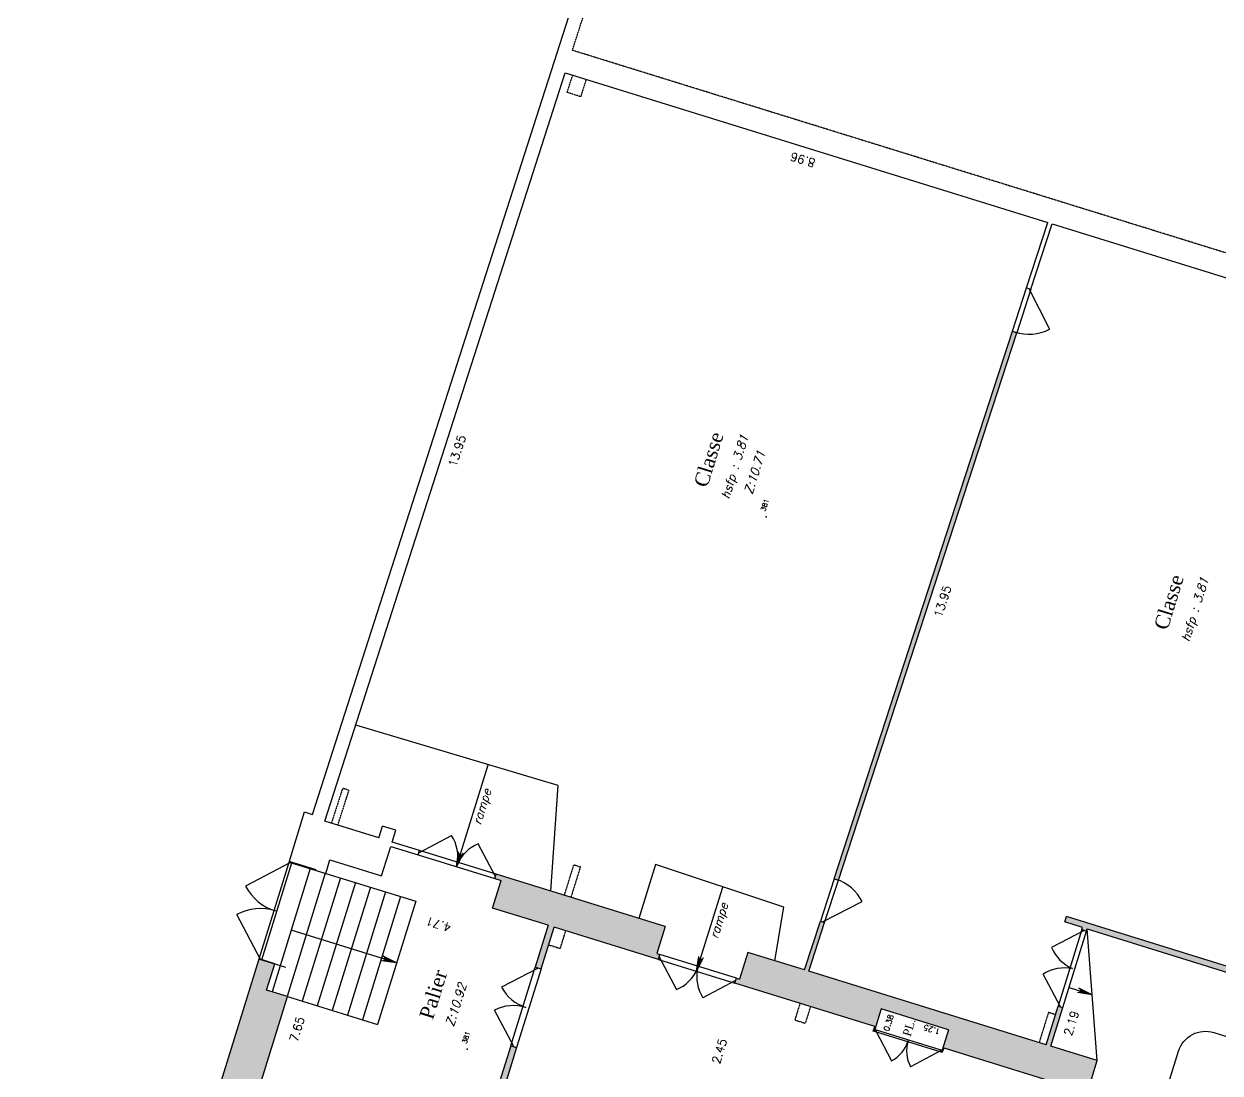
# Model space of a CAD drawing. Header units: metres. Extents: x -1642643 to 2228512, y -1236052 to 2422133.
# Drawn here: x 507018 to 528247, y -27614 to -8992 of the extents above; entities that cross this region are included whole.
import ezdxf
from ezdxf.enums import TextEntityAlignment as Align

# ---------------------------------------------------------------- set-up
doc = ezdxf.new("R2010")
doc.units = ezdxf.units.M
doc.header["$PDSIZE"] = 0.01
doc.linetypes.add('TIRET-COURT', pattern=[0.25, 0.15, -0.1])
for name, color, linetype in [('ALTIMETRIE', 10, 'Continuous'), ('APPLAT-GRIS', 253, 'Continuous'), ('BATI-SYMBOLE', 7, 'Continuous'), ('COTATION-PLANI', 4, 'Continuous'), ('ESCALIER', 100, 'Continuous'), ('HAUTEUR_1.80', 100, 'TIRET-COURT'), ('MUR', 130, 'Continuous'), ('PORTE', 213, 'Continuous'), ('TEXTES-PIECES', 23, 'Continuous'), ('Z-COD', 5, 'Continuous'), ('Z-MAT', 8, 'Continuous')]:
    doc.layers.add(name, color=color, linetype=linetype)
doc.layers.add('Seuils', color=7, linetype='Continuous', plot=False)
doc.styles.add('Alt', font='simplex.shx', dxfattribs={"oblique": 14.4, "height": 0.075})
doc.styles.add('Simplex 1.5', font='simplex.shx', dxfattribs={"height": 0.075})
doc.styles.add('Times 3.0', font='times.ttf', dxfattribs={"height": 0.15})

# ---------------------------------------------------------------- blocks, each defined once
blk = doc.blocks.new('d031-entrée-porte')
for p, q in [((0, 0), (0, 0.5)), ((1, 0), (1, 0.5))]:
    blk.add_line(p, q)
blk = doc.blocks.new('A$C13615F85')
at = {"layer": 'BATI-SYMBOLE', "xscale": 1.816176001538236, "yscale": -1.000000000000263, "rotation": 0.01283842417774209}
blk.add_blockref('d031-entrée-porte', (14.089, 0.007), dxfattribs=at)
blk = doc.blocks.new('ZPOINT')
at = {"color": 0}
blk.add_point((0, 0), dxfattribs=at)
at = {"layer": 'ALTIMETRIE', "style": 'Alt', "oblique": 14.4}
blk.add_attdef('ALT', text='', height=0.075, dxfattribs=at).set_placement((0.05, -0.075), align=Align.TOP_LEFT)
at = {"layer": 'Z-COD', "style": 'Simplex 1.5'}
blk.add_attdef('COD', text='', height=0.075, dxfattribs=at).set_placement((-0.05, -0.025), align=Align.MIDDLE_RIGHT)
at = {"layer": 'Z-MAT', "style": 'Simplex 1.5'}
blk.add_attdef('MAT', (0.05, 0.025), '', height=0.075, dxfattribs=at)

msp = doc.modelspace()

# ---------------------------------------------------------------- hatches: boundary and pattern name
at = {"layer": 'APPLAT-GRIS'}
for points in [[(521397.19336, -24164.57681), (521473.25774, -24189.36009), (524639.19413, -14472.52749), (524563.12976, -14447.74421)], [(529988.88354, -26222.07468), (525518.79018, -24836.19396), (525489.17735, -24931.70878), (525804.37624, -25029.43114), (525792.5311, -25067.63706), (525878.49444, -25094.28861), (525890.33957, -25056.08269), (536568.89593, -28366.79773), (536598.50877, -28271.28292), (535996.65345, -28085.08323), (536011.45987, -28037.32583), (535925.49653, -28010.67427), (535910.69012, -28058.43168), (530074.63878, -26249.3884), (533003.17054, -17054.85605), (532917.41531, -17027.54233)], [(515397.20229, -24085.22229), (515373.51202, -24161.63414), (515488.1298, -24197.16955), (515337.10433, -24684.2951), (516320.90693, -24989.30731), (516089.92681, -25734.32287), (516194.99311, -25766.89699), (516425.97323, -25021.88143), (518278.96065, -25596.37045), (518305.6122, -25510.40711), (518248.30331, -25492.63941), (518396.36749, -25015.06534)], [(519867.29565, -25471.10301), (519719.23147, -25948.67708), (519661.92258, -25930.90938), (519635.27102, -26016.87272), (522132.98345, -26791.24837), (522230.7058, -26476.04948), (523424.641, -26846.20993), (523326.91864, -27161.40882), (525891.49143, -27956.51346), (526066.20716, -27392.97605), (525244.77975, -27138.30566), (525457.99217, -26450.59899), (525372.02883, -26423.94744), (525158.81642, -27111.65411), (520946.61306, -25805.72805), (521228.52286, -24940.49579), (521152.45848, -24915.71251), (520870.19335, -25782.03535)], [(510187.8426, -31128.48657), (511698.09723, -26257.23098), (511325.58945, -26141.74092), (511470.35969, -25674.79127), (511190.56574, -25588.04564), (507018.44982, -39045.01019), (508616.34823, -39540.41295), (508684.45775, -39320.72887), (508655.8033, -39311.84502), (508670.60972, -39264.08761), (508720.57467, -38934.08231), (507784.52948, -38643.87651), (508139.88351, -37497.69873), (509448.43648, -37903.39458), (509544.6782, -37592.97143), (509477.81783, -37572.24245), (509402.3051, -37815.80523), (508189.26694, -37439.72221), (508455.78247, -36580.08887), (509668.82062, -36956.17189), (509655.49484, -36999.15355), (509722.35521, -37019.88254), (509826.00014, -36685.58069), (509759.13977, -36664.8517), (509692.51089, -36879.76003), (508479.47273, -36503.67702), (508745.98826, -35644.04368), (509959.02641, -36020.1267), (509936.81678, -36091.76281), (510003.67716, -36112.49179), (510025.88678, -36040.85568), (510981.03494, -36336.98404), (510379.89437, -38275.93479), (510446.75474, -38296.66378), (511053.81787, -36338.61006), (511588.70084, -36504.44194), (511798.95197, -35826.28675), (511732.0916, -35805.55777), (511542.56945, -36416.85259), (508791.74277, -35564.00291), (509381.0382, -33663.25809), (512131.86489, -34516.10776), (511939.38145, -35136.95406), (512006.24183, -35157.68304), (512616.26624, -33190.07785), (512549.40587, -33169.34886), (512152.59387, -34449.24739), (509401.76719, -33596.39772), (510133.20423, -31237.18178), (512884.03092, -32090.03145), (512815.92139, -32309.71552), (512882.78177, -32330.44451), (512950.89129, -32110.76043), (513180.12684, -32181.83124), (514370.56284, -28342.13566), (515306.60803, -28632.34145), (515762.64571, -27161.4133), (515657.57941, -27128.83918), (515234.11586, -28494.70104), (514317.17363, -28210.41781), (513129.69891, -32040.56191)], [(522118.17703, -26839.00578), (522132.98345, -26791.24837), (522118.65622, -26786.80645), (522092.00467, -26872.76978), (522130.2106, -26884.61492), (522142.05573, -26846.40899)], [(523326.91864, -27161.40882), (523312.11222, -27209.16623), (523288.23352, -27201.76302), (523276.38838, -27239.96895), (523314.59431, -27251.81408), (523341.24586, -27165.85075)]]:
    msp.add_hatch(color=256, dxfattribs=at).paths.add_polyline_path(points)
at = {"layer": 'ESCALIER'}
h = msp.add_hatch(color=256, dxfattribs=at)
h.paths.add_polyline_path([(514695.35683, -23951.38301), (514763.44833, -23739.30067), (514760.65313, -23740.77284), (514732.9743, -23688.21923)])
h.paths.add_polyline_path([(514695.35683, -23951.38301), (514813.20675, -23713.09401), (514763.44833, -23739.30067)])
h = msp.add_hatch(color=256, dxfattribs=at)
h.paths.add_polyline_path([(513632.09529, -25658.65717), (513420.01295, -25590.56567), (513421.48512, -25593.36087), (513368.93151, -25621.0397)])
h.paths.add_polyline_path([(513632.09529, -25658.65717), (513393.80629, -25540.80726), (513420.01295, -25590.56567)])
h = msp.add_hatch(color=256, dxfattribs=at)
h.paths.add_polyline_path([(518957.11584, -25806.62158), (519025.20734, -25594.53924), (519022.41214, -25596.01141), (518994.73331, -25543.4578)])
h.paths.add_polyline_path([(518957.11584, -25806.62158), (519074.96575, -25568.33258), (519025.20734, -25594.53924)])
h = msp.add_hatch(color=256, dxfattribs=at)
h.paths.add_polyline_path([(525978.27337, -26224.52937), (525766.19103, -26156.43787), (525767.6632, -26159.23307), (525715.10959, -26186.9119)])
h.paths.add_polyline_path([(525978.27337, -26224.52937), (525739.98437, -26106.67945), (525766.19103, -26156.43787)])

# ---------------------------------------------------------------- linework, layer by layer
for p, q in [((514695.35683, -23951.38301), (515256.74811, -22140.64171)), ((514695.35683, -23951.38301), (514732.9743, -23688.21923)), ((514695.35683, -23951.38301), (514813.20675, -23713.09401)), ((514813.20675, -23713.09401), (514695.35683, -23951.38301)), ((512098.90555, -23985.13743), (511421.10426, -26171.35376)), ((512366.34704, -24068.05337), (511688.54575, -26254.2697)), ((512633.78852, -24150.96931), (511955.98723, -26337.18564)), ((512375.89852, -24071.01465), (513970.99593, -24565.54901)), ((512901.23, -24233.88525), (512223.42871, -26420.10158)), ((513168.67149, -24316.80119), (512490.87019, -26503.01752)), ((513436.11297, -24399.71713), (512758.31168, -26585.93346)), ((518957.11584, -25806.62158), (519420.35427, -24312.4677)), ((513703.55445, -24482.63307), (513025.75316, -26668.8494)), ((513970.99593, -24565.54901), (513293.19464, -26751.76534)), ((513632.09529, -25658.65717), (511760.00491, -25078.24559)), ((513632.09529, -25658.65717), (513368.93151, -25621.0397)), ((513632.09529, -25658.65717), (513393.80629, -25540.80726)), ((513393.80629, -25540.80726), (513632.09529, -25658.65717)), ((518957.11584, -25806.62158), (518994.73331, -25543.4578)), ((518957.11584, -25806.62158), (519074.96575, -25568.33258)), ((519074.96575, -25568.33258), (518957.11584, -25806.62158)), ((525978.27337, -26224.52937), (525739.98437, -26106.67945)), ((525739.98437, -26106.67945), (525978.27337, -26224.52937)), ((511698.09723, -26257.23098), (513293.19464, -26751.76534)), ((525978.27337, -26224.52937), (525715.10959, -26186.9119))]:
    msp.add_line(p, q, dxfattribs=at)
at = {"layer": 'ESCALIER', "flags": 128}
for points in [[(516371.4534, -24387.27322), (516499.59073, -22511.6451), (512906.97952, -21439.20766)], [(514017.20164, -23741.13187), (515373.51202, -24161.63414)], [(520344.86972, -25619.16719), (520501.86878, -24672.09206), (518224.47325, -23914.81429), (517928.34489, -24869.96244)], [(526066.20716, -27392.97605), (525890.33957, -25056.08269)], [(518278.96065, -25596.37045), (519635.27102, -26016.87272)], [(525567.55966, -26097.19418), (525978.27337, -26224.52937)]]:
    msp.add_lwpolyline(points, dxfattribs=at)
msp.add_lwpolyline([(527161.83848, -28350.36418), (527511.26994, -27223.28936, -0.4142135624), (528136.90819, -26893.77946), (536246.11602, -29407.90922)], format="xyb", dxfattribs=at)
at = {"layer": 'HAUTEUR_1.80', "flags": 128}
for points in [[(516994.82635, -9981.75833), (516897.80238, -10283.9808), (516659.79806, -10207.46802), (516757.21961, -9904.00713)], [(512589.07819, -23214.60848), (512787.77329, -22595.688), (512673.14978, -22560.15082), (512474.45467, -23179.07129)], [(516610.24044, -24461.30531), (516779.03361, -23916.87086), (516893.65138, -23952.40626), (516724.85822, -24496.84071)], [(516328.25087, -25337.08032), (516538.38346, -25402.22856), (516636.10582, -25087.02967)], [(520791.00029, -26375.18803), (520699.2005, -26671.28396), (520890.23013, -26730.50963), (520982.02992, -26434.4137)], [(525324.6483, -26576.77115), (525200.47904, -26538.27446), (525034.64716, -27073.15743)]]:
    msp.add_lwpolyline(points, dxfattribs=at)
at = {"layer": 'MUR'}
for p, q in [((512141.4855, -23022.04235), (520964.73129, 4461.71219)), ((512359.83116, -23143.53411), (516623.92034, -9861.2134)), ((516623.92034, -9861.2134), (525192.00546, -12517.61071)), ((525268.42517, -12541.30341), (533530.4567, -15102.81371)), ((511723.59678, -23868.77897), (511999.73873, -22978.09604)), ((511999.73873, -22978.09604), (512141.4855, -23022.04235)), ((513367.20548, -24115.4379), (513530.07608, -23590.10641)), ((513530.07608, -23590.10641), (514017.20164, -23741.13187)), ((511723.59678, -23868.77897), (512375.89852, -24071.01465)), ((512375.89852, -24071.01465), (512450.26326, -23831.15467)), ((512450.26326, -23831.15467), (513367.20548, -24115.4379)), ((515337.10433, -24684.2951), (515488.1298, -24197.16955)), ((515373.51202, -24161.63414), (515488.1298, -24197.16955)), ((516320.90693, -24989.30731), (515337.10433, -24684.2951)), ((529988.88354, -26222.07468), (525518.79018, -24836.19396)), ((518278.96065, -25596.37045), (516425.97323, -25021.88143)), ((518396.36749, -25015.06534), (518248.30331, -25492.63941)), ((525792.5311, -25067.63706), (525804.37624, -25029.43114)), ((525878.49444, -25094.28861), (525890.33957, -25056.08269)), ((525890.33957, -25056.08269), (536568.89593, -28366.79773)), ((519867.29565, -25471.10301), (519719.23147, -25948.67708)), ((507018.44982, -39045.01019), (511190.56574, -25588.04564)), ((511470.35969, -25674.79127), (511190.56574, -25588.04564)), ((511325.58945, -26141.74092), (511470.35969, -25674.79127)), ((518248.30331, -25492.63941), (518305.6122, -25510.40711)), ((522118.65622, -26786.80645), (519635.27102, -26016.87272)), ((519661.92258, -25930.90938), (519719.23147, -25948.67708)), ((511698.09723, -26257.23098), (511325.58945, -26141.74092)), ((523424.641, -26846.20993), (522230.7058, -26476.04948)), ((525158.81642, -27111.65411), (525372.02883, -26423.94744)), ((525244.77975, -27138.30566), (525457.99217, -26450.59899)), ((522092.00467, -26872.76978), (522118.65622, -26786.80645)), ((522130.2106, -26884.61492), (522092.00467, -26872.76978)), ((522130.2106, -26884.61492), (522142.05573, -26846.40899)), ((515657.57941, -27128.83918), (515234.11586, -28494.70104)), ((515762.64571, -27161.4133), (515306.60803, -28632.34145)), ((523341.24586, -27165.85075), (523314.59431, -27251.81408)), ((526066.20716, -27392.97605), (525244.77975, -27138.30566)), ((523288.23352, -27201.76302), (523276.38838, -27239.96895)), ((523314.59431, -27251.81408), (523276.38838, -27239.96895)), ((525891.49143, -27956.51346), (526066.20716, -27392.97605))]:
    msp.add_line(p, q, dxfattribs=at)
at = {"layer": 'MUR', "linetype": 'TIRET-COURT'}
for p, q in [((516752.2779, -9461.28624), (521122.33311, 4151.11077)), ((550780.63837, -20011.23337), (516752.2779, -9461.28624))]:
    msp.add_line(p, q, dxfattribs=at)
at = {"layer": 'MUR', "flags": 128}
for points in [[(524814.06046, -13677.59242), (525192.00546, -12517.61071)], [(524890.12483, -13702.3757), (525268.47069, -12541.16369)], [(524814.06046, -13677.59242), (524890.12483, -13702.3757)], [(521397.19336, -24164.57681), (524563.12976, -14447.74421)], [(521473.25774, -24189.36009), (524639.19413, -14472.52749)], [(524563.12976, -14447.74421), (524639.19413, -14472.52749)], [(513314.99078, -23439.66603), (512359.83116, -23143.53411)], [(513314.99078, -23439.66603), (513380.13902, -23229.53343)], [(513618.92606, -23303.56552), (513380.13902, -23229.53343)], [(513553.77782, -23513.69812), (513618.92606, -23303.56552)], [(514040.89191, -23664.72002), (513553.77782, -23513.69812)], [(514017.20164, -23741.13187), (514040.89191, -23664.72002)], [(515373.51202, -24161.63414), (515397.20229, -24085.22229)], [(518396.36749, -25015.06534), (515397.20229, -24085.22229)], [(521397.19336, -24164.57681), (521473.25773, -24189.36009)], [(525489.17735, -24931.70878), (525518.79018, -24836.19396)], [(516320.90693, -24989.30731), (516089.92681, -25734.32287)], [(516194.99311, -25766.89699), (516425.97323, -25021.88143)], [(520870.54868, -25780.94477), (521152.45848, -24915.71251)], [(520946.61306, -25805.72805), (521228.52286, -24940.49579)], [(521152.45848, -24915.71251), (521228.52286, -24940.49579)], [(525804.37624, -25029.43114), (525489.17735, -24931.70878)], [(525792.5311, -25067.63706), (525878.49444, -25094.28861)], [(520870.19255, -25782.0351), (519867.29565, -25471.10301)], [(518278.96065, -25596.37045), (518305.6122, -25510.40711)], [(516089.92681, -25734.32287), (516194.99311, -25766.89699)], [(525158.81642, -27111.65411), (520946.61306, -25805.72805)], [(519635.27102, -26016.87272), (519661.92258, -25930.90938)], [(510187.8426, -31128.48657), (511698.09723, -26257.23098)], [(522230.7058, -26476.04948), (522118.17703, -26839.00578), (522142.05573, -26846.40899)], [(525372.02884, -26423.94744), (525457.99217, -26450.59899)], [(523424.641, -26846.20993), (523312.11222, -27209.16623), (523288.23352, -27201.76302)], [(515657.57941, -27128.83918), (515762.64571, -27161.4133)], [(523341.24586, -27165.85075), (525891.49143, -27956.51346)]]:
    msp.add_lwpolyline(points, dxfattribs=at)
at = {"layer": 'PORTE'}
for p, q in [((524852.09264, -13689.98406), (525219.2374, -14411.99841)), ((514029.04677, -23702.92595), (514609.18458, -23397.38014)), ((515385.35715, -24123.42822), (515079.81134, -23543.29041)), ((511747.47548, -23876.18218), (510951.16799, -24295.57981)), ((521190.49067, -24928.10415), (521894.67751, -24570.0247)), ((511214.44444, -25595.44885), (510795.04681, -24799.14136)), ((525835.51277, -25080.96284), (525255.37496, -25386.50865)), ((518292.28642, -25553.38878), (518597.83224, -26133.52659)), ((516142.45996, -25750.60993), (515496.5661, -26090.78801)), ((525415.0105, -26437.27322), (525109.46469, -25857.13541)), ((519648.5968, -25973.89105), (519068.45899, -26279.43686)), ((515710.11256, -27145.12624), (515369.93448, -26499.23238)), ((522136.13316, -26865.51195), (522415.73159, -27396.38362)), ((523282.31095, -27220.86598), (522751.43928, -27500.4644))]:
    msp.add_line(p, q, dxfattribs=at)
for centre, radius, start, end in [((524852.09264, -13689.98406), 810, 251.953365195, 296.953365167), ((514005.35651, -23779.3378), 714.49283, 349.203536662, 32.315820297), ((515361.66688, -24199.84007), 714.49283, 113.233757705, 156.346041338), ((521190.49067, -24928.10415), 790, 26.953365307, 71.953365228), ((511747.47548, -23876.18218), 900, 207.77478915, 252.77478898), ((511214.44444, -25595.44885), 900, 72.774789002, 117.774788836), ((525911.92462, -25104.65311), 714.49283, 203.233757685, 246.346041324), ((518315.97669, -25476.97693), 714.49283, 293.233757689, 336.346041326), ((519672.28707, -25897.4792), 714.49283, 169.203536648, 212.315820287), ((525491.42235, -26460.96349), 714.49283, 79.203536645, 122.315820285), ((516142.45996, -25750.60993), 730, 207.774789106, 252.774789064), ((515710.11256, -27145.12624), 730, 72.774788924, 117.774788878), ((522136.13316, -26865.51195), 600, 297.774789089, 342.774789008), ((523282.31095, -27220.86598), 600, 162.774788999, 207.774788914)]:
    msp.add_arc(centre, radius, start, end, dxfattribs=at)
at = {"layer": 'Seuils'}
for p, q in [((511190.56574, -25588.04564), (511723.59678, -23868.77897)), ((511238.32314, -25602.85206), (511771.35419, -23883.58539))]:
    msp.add_line(p, q, dxfattribs=at)
at = {"layer": 'Seuils', "flags": 128}
for points in [[(524563.12976, -14447.74421), (524814.06046, -13677.59242)], [(524890.12483, -13702.3757), (524639.19413, -14472.52749)], [(515397.20229, -24085.22229), (514040.89191, -23664.72002)], [(521397.19336, -24164.57681), (521152.45848, -24915.71251)], [(521228.52286, -24940.49579), (521473.25774, -24189.36009)], [(525792.5311, -25067.63706), (525372.02883, -26423.94744)], [(525457.99217, -26450.59899), (525878.49444, -25094.28861)], [(519661.92258, -25930.90938), (518305.6122, -25510.40711)], [(515657.57941, -27128.83918), (516089.92681, -25734.32287)], [(516194.99311, -25766.89699), (515762.64571, -27161.4133)], [(523276.38838, -27239.96895), (522130.2106, -26884.61492)], [(522142.05573, -26846.40899), (523288.23352, -27201.76302)]]:
    msp.add_lwpolyline(points, dxfattribs=at)

# ---------------------------------------------------------------- block references
at = {"layer": 'ALTIMETRIE'}
ref = msp.add_blockref('ZPOINT', (520188.3521, -17742.17696), dxfattribs=dict(at, xscale=1700.000000077693, yscale=1700.000000077693, zscale=1700.000000077693, rotation=71.9851192486213))
ref.add_attrib('MAT', '381', (520174.22305, -17648.20026), dxfattribs={"layer": 'Z-MAT', "height": 85, "rotation": 71.985119244, "style": 'Simplex 1.5'})
ref.add_attrib('ALT', 'Z:10.71', dxfattribs={"height": 153, "rotation": 72.781114672, "style": 'Alt', "oblique": 14.4}).set_placement((519797.79826, -17304.33307), align=Align.TOP_LEFT)
ref = msp.add_blockref('ZPOINT', (514887.48637, -27192.41163), dxfattribs=dict(at, xscale=1700.000000077693, yscale=1700.000000077693, zscale=1700.000000077693, rotation=71.9851192486213))
ref.add_attrib('MAT', '381', (514873.35732, -27098.43493), dxfattribs={"layer": 'Z-MAT', "height": 85, "rotation": 71.985119244, "style": 'Simplex 1.5'})
ref.add_attrib('ALT', 'Z:10.92', dxfattribs={"height": 153, "rotation": 72.781114672, "style": 'Alt', "oblique": 14.4}).set_placement((514496.93253, -26754.56774), align=Align.TOP_LEFT)
at = {"layer": 'MUR', "xscale": 1000, "yscale": 1000, "zscale": 1000, "rotation": 72.77478899957201}
msp.add_blockref('A$C13615F85', (507018.44982, -39045.01019), dxfattribs=at)

# ---------------------------------------------------------------- texts
at = {"layer": 'ALTIMETRIE', "style": 'Simplex 1.5', "oblique": 15.00003}
for p in [(519631.27729, -16853.79716), (527798.37459, -19385.87462)]:
    msp.add_text('hsfp : 3.81', height=153, rotation=72.774789002, dxfattribs=at).set_placement(p, align=Align.MIDDLE_CENTER)
at = {"layer": 'COTATION-PLANI', "style": 'Simplex 1.5'}
for s, rotation, p in [('8.96', 162.774788999, (520863.54364, -11332.68428)), ('2.45', 72.774788997, (519433.43382, -27247.28946))]:
    msp.add_text(s, height=150, rotation=rotation, dxfattribs=at).set_placement(p, align=Align.CENTER)
for s, height, rotation, p in [('13.95', 150, 72.201554334, (514634.6964, -16548.22418)), ('13.95', 150, 71.953365206, (523250.13982, -19219.98438)), ('4.71', 150, 162.774788999, (514353.92303, -25045.65604)), ('2.19', 150, 72.774789002, (525535.49672, -26707.14879)), ('7.65', 150, 72.774789002, (511793.01178, -26813.63638)), ('0.38', 100, 72.77478898, (522316.233, -26706.72263)), ('1.25', 100, 162.774810002, (523115.01617, -26889.28595))]:
    msp.add_text(s, height=height, rotation=rotation, dxfattribs=at).set_placement(p, align=Align.TOP_CENTER)
at = {"layer": 'TEXTES-PIECES', "style": 'Times 3.0', "width": 0.99}
for s, height, p in [('Classe', 255, (519169.89967, -16722.49651)), ('Classe', 255, (527336.99697, -19254.57397)), ('Palier', 255, (514283.26755, -26218.77322)), ('PL.', 150, (522727.34704, -26802.17594))]:
    msp.add_text(s, height=height, rotation=72.768463323, dxfattribs=at).set_placement(p, align=Align.MIDDLE_CENTER)
at = {"layer": 'TEXTES-PIECES', "style": 'Simplex 1.5', "oblique": 15.00003}
for p in [(515146.33175, -22885.76168), (519351.89586, -24907.60615)]:
    msp.add_text('rampe', height=153, rotation=72.759239989, dxfattribs=at).set_placement(p, align=Align.MIDDLE_CENTER)

doc.saveas('drawing.dxf')
